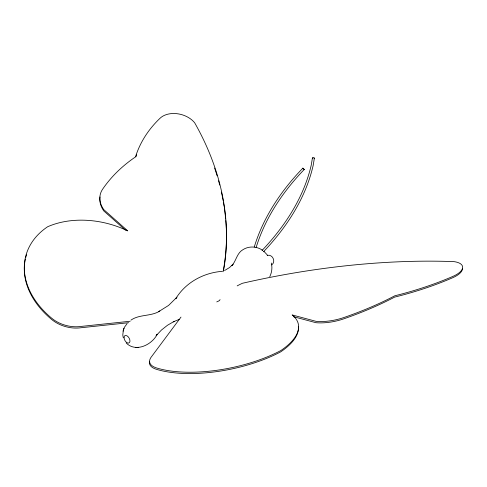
<?xml version="1.0" encoding="UTF-8"?>
<svg xmlns="http://www.w3.org/2000/svg" width="487" height="487" viewBox="0 0 487 487"><rect width="100%" height="100%" fill="white"/><g stroke="black" fill="none" stroke-linecap="round" stroke-linejoin="round"><path stroke-width="0.73" d="M302.871 168.143L304.235 169.476L302.871 168.143C281.261 190.472 263.339 217.147 254.251 247.055M312.423 158.038L311.254 165.087C303.778 197.619 284.785 226.485 262.049 250.464M314.365 158.226L313.123 165.641C305.58 198.471 286.417 227.606 263.479 251.803M123.339 330.271L122.791 335.007L123.229 337.594M123.649 329.303L124.441 327.24L127.089 323.648M123.047 331.197L123.984 328.244M256.083 247.7C265.074 218.048 282.88 191.665 304.235 169.476M269.78 276.689C271.843 272.47 272.507 267.6 271.314 263.035M180.994 317.086L151.737 356.399A28.63 11.688 -11.6 0 0 156.759 368.014A90.503 36.945 -11.6 0 0 280.835 350.549A77.591 31.679 -11.6 0 0 292.121 314.925L316.118 321.359A30.931 12.625 -11.6 0 0 343.67 317.603A199.104 81.286 -11.6 0 0 394.799 295.786A168.745 68.886 -11.6 0 0 452.916 276.385A21.154 8.638 -11.6 0 0 453.969 261.622A369.974 151.043 -11.6 0 0 242.447 283.27A59.536 24.307 -11.6 0 0 237.169 285.887M271.74 264.891C276.251 261.665 272.507 253.91 267.186 255.401M130.912 320.148C139.501 314.115 150.915 316.605 159.809 311.065L158.707 311.607L168.605 305.404L176.927 297.216L175.795 298.634C185.669 282.423 203.578 272.744 222.242 271.332M224.556 270.541L229.517 267.564L233.09 264.155L231.903 265.64C236.311 260.74 236.834 253.082 243.007 249.642C248.991 245.801 257.106 246.258 262.797 250.434M179.179 319.417L173.214 321.846L174.322 321.304L167.558 325.206L161.459 330.028L156.102 335.695L157.234 334.277C151.865 344.899 135.739 352.758 126.157 342.945M130.139 321.256L81.037 326.436A28.63 20.241 15 0 1 51.713 318.218A90.503 63.992 15 0 1 47.623 226.759A77.591 54.867 15 0 1 127.771 230.899L103.774 209.617A30.931 21.872 15 0 1 102.574 189.266A199.104 140.786 15 0 1 135.483 156.93A168.745 119.321 15 0 1 160.113 118.189A21.154 14.957 15 0 1 194.654 122.767A369.974 261.61 15 0 1 223.064 271.764M128.629 322.711L81.037 327.739A28.63 20.241 15 0 1 51.713 319.521A90.503 63.992 15 0 1 25.361 259.09M137.541 347.377L138.71 347.341M135.502 347.438L136.579 347.408M293.375 316.66L315.917 322.698A30.931 12.625 -11.6 0 0 343.469 318.942A199.104 81.286 -11.6 0 0 394.598 297.125A168.745 68.886 -11.6 0 0 452.721 277.724A21.154 8.638 -11.6 0 0 462.449 268.903M125.536 230.217L103.774 210.92A30.931 21.872 15 0 1 100.024 196.949M263.857 251.255L267.649 255.346M214.603 168.045A369.974 261.61 15 0 1 217.117 175.819M218.56 180.768A369.974 261.61 15 0 1 219.704 185.017M221.415 192.103A369.974 261.61 15 0 1 223.143 200.601M223.399 202.02A369.974 261.61 15 0 1 223.636 203.432M223.758 204.138A369.974 261.61 15 0 1 224.111 206.378M224.337 207.87A369.974 261.61 15 0 1 225.664 219.04M225.798 220.532A369.974 261.61 15 0 1 223.588 270.212M25.708 257.629A90.503 63.992 15 0 1 26.542 254.744M135.946 156.796A168.745 119.321 15 0 1 136.689 154.659M149.576 361.287A28.63 11.688 -11.6 0 0 156.564 369.353A90.503 36.945 -11.6 0 0 280.634 351.894A77.591 31.679 -11.6 0 0 298.354 326.753M220.069 299.621A59.536 24.307 -11.6 0 0 219.406 300.631A85.791 35.021 -11.6 0 1 216.758 301.91M312.697 158.531A0.98 0.657 9.4 0 1 312.782 157.569A0.98 0.657 9.4 0 1 314.194 157.831A0.98 0.657 9.4 0 1 313.872 158.75M124.033 337.875A4.206 2.429 60 0 0 128.714 343.067A4.206 2.429 60 0 0 128.239 336.87A4.206 2.429 60 0 0 124.033 337.875"/></g></svg>
